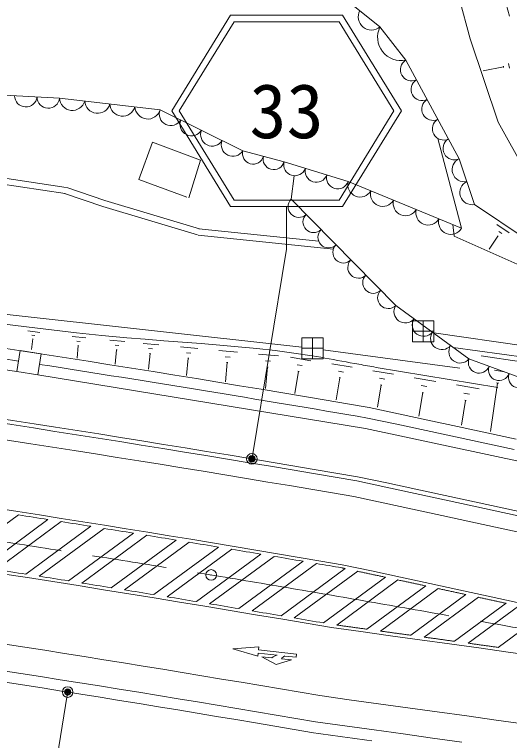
# Model space of a CAD drawing. Units: millimetres, scale not verified. Extents: x 40000 to 680000, y 20000 to 380000.
# Drawn here: x 134556 to 157844, y 314048 to 348198 of the extents above; entities that cross this region are included whole.
import ezdxf
from ezdxf.enums import TextEntityAlignment as Align

# ---------------------------------------------------------------- set-up
doc = ezdxf.new("R2010")
doc.units = ezdxf.units.MM
doc.header["$LTSCALE"] = 1000
doc.header["$PDMODE"] = 32
doc.header["$PDSIZE"] = 500
doc.linetypes.add('CHAIN', pattern=[18.5, 12, -1.5, 3.5, -1.5])
for name, color, linetype, lineweight in [('M-BGD', 7, 'Continuous', 13), ('M-BMK', 2, 'CHAIN', 13), ('M-BMK-ROW', 30, 'Continuous', 13), ('M-STR-STRC', 7, 'Continuous', 13)]:
    doc.layers.add(name, color=color, linetype=linetype, lineweight=lineweight)
doc.styles.add('ＭＳ ゴシック', font='')
doc.styles.get('ＭＳ ゴシック').set_extended_font_data('MS Gothic')

msp = doc.modelspace()

# ---------------------------------------------------------------- linework, layer by layer
at = {"layer": 'M-BGD'}
for p, q in [((155988, 347059), (154392, 353057)), ((147970, 350694), (151751, 347614)), ((157851, 348116), (157106, 350717)), ((151751, 347614), (152968, 346051)), ((157317, 343128), (155988, 347059)), ((152968, 346051), (155472, 341416)), ((157562, 345735), (156600, 345555)), ((157567, 345708), (157557, 345762)), ((157838, 345676), (157798, 345890)), ((128193, 344720), (136676, 344262)), ((136676, 344262), (141406, 343721)), ((141406, 343721), (145295, 341791)), ((158663, 340684), (157317, 343128)), ((140399, 340444), (141046, 342191)), ((143314, 341350), (141047, 342191)), ((155593, 338144), (154478, 342365)), ((124995, 341872), (136986, 340068)), ((124950, 341575), (136941, 339772)), ((145295, 341791), (147236, 341271)), ((143314, 341350), (142750, 339574)), ((147236, 341271), (150256, 340344)), ((155472, 341416), (156197, 339266)), ((147576, 339509), (147717, 340616)), ((142666, 339603), (140399, 340444)), ((150256, 340344), (155593, 338144)), ((147576, 339509), (152493, 334510)), ((156197, 339266), (159554, 336999)), ((143229, 338120), (148870, 337532)), ((155244, 337779), (155183, 338313)), ((157827, 337924), (157245, 338317)), ((143198, 337822), (149557, 337159)), ((163364, 334145), (155244, 337779)), ((157300, 337771), (156883, 337153)), ((157318, 337759), (157282, 337783)), ((157491, 337896), (157345, 337995)), ((152493, 334510), (155937, 331996)), ((135750, 333242), (135179, 333314)), ((135515, 333097), (135372, 333115)), ((137913, 332983), (137264, 333045)), ((135422, 332935), (135359, 332438)), ((135440, 332933), (135404, 332937)), ((137652, 332812), (137489, 332827)), ((137552, 332625), (137496, 332036)), ((137572, 332623), (137532, 332626)), ((139752, 332810), (139045, 332877)), ((139467, 332623), (139290, 332640)), ((141347, 332660), (140607, 332729)), ((139358, 332419), (139295, 331752)), ((139380, 332417), (139336, 332421)), ((141048, 332464), (140863, 332481)), ((143187, 332490), (142367, 332566)), ((142857, 332272), (142652, 332291)), ((145052, 332317), (144167, 332399)), ((155196, 332537), (159424, 331961)), ((140935, 332251), (140867, 331510)), ((140958, 332249), (140912, 332253)), ((142731, 332036), (142655, 331215)), ((142757, 332033), (142706, 332038)), ((144696, 332082), (144474, 332102)), ((146984, 332137), (146031, 332226)), ((148494, 331910), (147537, 332073)), ((155937, 331996), (160670, 330263)), ((158403, 331855), (156511, 332138)), ((144560, 331827), (144476, 330917)), ((144588, 331824), (144533, 331829)), ((146600, 331885), (146362, 331907)), ((146454, 331610), (146362, 330609)), ((146484, 331607), (146425, 331613)), ((148087, 331684), (147848, 331725)), ((150443, 331604), (149486, 331766)), ((151571, 331601), (157297, 330646)), ((147919, 331417), (147741, 330371)), ((147948, 331412), (147889, 331422)), ((150035, 331378), (149796, 331418)), ((152391, 331274), (151418, 331439)), ((157608, 331393), (157136, 331464)), ((135654, 331246), (151069, 328724)), ((149867, 331111), (149690, 330065)), ((149897, 331106), (149837, 331116)), ((151977, 331044), (151733, 331085)), ((154383, 330937), (153365, 331109)), ((151806, 330773), (151629, 329728)), ((151836, 330768), (151775, 330778)), ((153950, 330696), (153695, 330739)), ((156421, 330592), (155357, 330772)), ((157287, 330862), (156945, 328575)), ((157346, 330853), (157228, 330870)), ((153771, 330412), (153584, 329306)), ((153803, 330407), (153739, 330418)), ((155968, 330340), (155702, 330385)), ((155781, 330044), (155583, 328875)), ((155814, 330038), (155748, 330049)), ((151069, 328724), (158882, 327049)), ((131670, 322400), (134738, 324658)), ((133066, 322185), (136130, 324441)), ((133693, 322088), (136755, 324342)), ((135084, 321870), (138143, 324122)), ((135711, 321773), (138767, 324023)), ((137100, 321554), (140152, 323800)), ((137724, 321455), (140774, 323699)), ((139110, 321233), (142156, 323475)), ((139733, 321133), (142777, 323373)), ((141115, 320909), (144155, 323146)), ((141737, 320807), (144775, 323043)), ((143116, 320581), (146150, 322814)), ((143736, 320478), (146768, 322710)), ((145112, 320250), (148140, 322478)), ((145731, 320146), (148757, 322373)), ((147104, 319915), (150118, 322133)), ((147721, 319811), (150705, 322007)), ((149091, 319577), (152011, 321727)), ((149715, 319478), (152599, 321600)), ((151136, 319282), (153904, 321319)), ((151776, 319194), (154491, 321193)), ((153197, 318998), (155795, 320911)), ((153836, 318910), (156382, 320784)), ((155256, 318713), (157685, 320501)), ((155894, 318625), (158270, 320374)), ((157312, 318427), (159571, 320089)), ((146047, 318457), (144830, 318361)), ((144830, 318361), (145999, 318009)), ((146031, 318308), (146047, 318457)), ((147820, 318115), (146031, 318308)), ((145999, 318009), (146015, 318159)), ((146015, 318159), (146909, 318062)), ((146197, 317988), (146670, 317937)), ((146861, 317615), (146197, 317988)), ((147282, 318022), (147804, 317966)), ((147804, 317966), (147820, 318115)), ((147589, 317838), (146861, 317615)), ((147117, 317889), (147589, 317838))]:
    msp.add_line(p, q, dxfattribs=at)
for points in [[(137012, 340062), (138801, 339444), (143256, 338115)], [(136914, 339778), (138709, 339159), (143171, 337827)], [(133953, 333648), (135127, 333499), (136302, 333358), (137479, 333225), (138657, 333103), (139836, 332993), (140710, 332920), (141586, 332852), (142461, 332786), (143336, 332719), (144211, 332648), (145084, 332571), (145957, 332485), (146827, 332386), (147696, 332272), (148562, 332141), (148762, 332107), (148961, 332073), (149161, 332038), (149360, 332003), (149559, 331967), (149758, 331930), (149957, 331893), (150156, 331856), (150355, 331820), (150555, 331783), (150656, 331765), (150758, 331746), (150859, 331728), (150961, 331710), (151063, 331692), (151164, 331673), (151266, 331655), (151368, 331637), (151469, 331619), (151571, 331601)], [(151246, 329709), (152628, 329412), (154010, 329116), (155392, 328819), (156773, 328521), (158154, 328222)], [(151162, 329216), (152543, 328920), (153924, 328623), (155305, 328326), (156686, 328028), (158066, 327730)], [(158915, 324478), (157539, 324777), (156162, 325075), (154785, 325372), (153409, 325668), (152032, 325963), (150655, 326259)], [(150688, 326456), (152066, 326161), (153443, 325865), (154820, 325568), (156197, 325272), (157574, 324974), (158950, 324675)], [(150528, 325520), (151904, 325224), (153280, 324929), (154655, 324633), (156031, 324336), (157407, 324038), (158782, 323740)], [(150118, 322133), (150112, 322134), (150106, 322136), (150101, 322137), (150095, 322138), (150090, 322139), (150084, 322140), (150079, 322142), (150073, 322143), (150067, 322144), (150062, 322145), (150056, 322146), (150051, 322148), (150045, 322149), (150039, 322150), (150034, 322151), (150028, 322152), (150023, 322154), (150017, 322155), (150011, 322156), (150006, 322157), (150000, 322158), (149995, 322160), (149989, 322161), (149983, 322162), (149978, 322163), (149972, 322164), (149967, 322166), (149961, 322167), (149955, 322168), (149950, 322169)], [(158205, 320541), (156835, 320839), (155464, 321136), (154093, 321432), (152721, 321727), (151350, 322022), (149978, 322317)], [(152011, 321727), (151968, 321736), (151924, 321745), (151881, 321755), (151837, 321764), (151794, 321773), (151750, 321783), (151706, 321792), (151663, 321801), (151619, 321811), (151576, 321820), (151532, 321829), (151489, 321839), (151445, 321848), (151402, 321857), (151358, 321867), (151315, 321876), (151271, 321886), (151228, 321895), (151184, 321904), (151141, 321914), (151097, 321923), (151054, 321932), (151010, 321942), (150966, 321951), (150923, 321960), (150879, 321970), (150836, 321979), (150792, 321988), (150749, 321998), (150705, 322007)], [(153904, 321319), (153860, 321329), (153817, 321338), (153773, 321347), (153730, 321357), (153686, 321366), (153643, 321375), (153599, 321385), (153556, 321394), (153512, 321404), (153469, 321413), (153425, 321422), (153382, 321432), (153338, 321441), (153295, 321450), (153251, 321460), (153208, 321469), (153164, 321479), (153121, 321488), (153077, 321497), (153034, 321507), (152990, 321516), (152947, 321525), (152903, 321535), (152860, 321544), (152816, 321553), (152773, 321563), (152729, 321572), (152686, 321581), (152642, 321591), (152599, 321600)], [(155795, 320911), (155752, 320920), (155708, 320930), (155665, 320939), (155621, 320949), (155578, 320958), (155534, 320967), (155491, 320977), (155448, 320986), (155404, 320996), (155361, 321005), (155317, 321014), (155274, 321024), (155230, 321033), (155187, 321043), (155143, 321052), (155100, 321061), (155056, 321071), (155013, 321080), (154969, 321089), (154926, 321099), (154882, 321108), (154839, 321118), (154795, 321127), (154752, 321136), (154708, 321146), (154665, 321155), (154622, 321164), (154578, 321174), (154535, 321183), (154491, 321193)], [(157685, 320501), (157641, 320511), (157598, 320520), (157554, 320529), (157511, 320539), (157468, 320548), (157424, 320558), (157381, 320567), (157337, 320577), (157294, 320586), (157250, 320596), (157207, 320605), (157164, 320614), (157120, 320624), (157077, 320633), (157033, 320643), (156990, 320652), (156946, 320662), (156903, 320671), (156860, 320680), (156816, 320690), (156773, 320699), (156729, 320709), (156686, 320718), (156642, 320727), (156599, 320737), (156556, 320746), (156512, 320756), (156469, 320765), (156425, 320774), (156382, 320784)], [(149471, 319360), (150857, 319169), (152244, 318978), (153630, 318787), (155016, 318595), (156402, 318402), (157787, 318208), (159173, 318013), (160558, 317816), (161943, 317617), (163328, 317416), (165307, 317125), (167285, 316829), (169263, 316528), (171239, 316223), (173216, 315914), (175191, 315600), (177166, 315281), (179140, 314959), (181113, 314632), (183086, 314301), (183677, 314201), (184269, 314100), (184861, 313999)], [(149715, 319478), (149762, 319471), (149810, 319465), (149857, 319458), (149904, 319452), (149952, 319445), (149999, 319439), (150047, 319432), (150094, 319426), (150141, 319419), (150189, 319413), (150236, 319406), (150284, 319400), (150331, 319393), (150378, 319387), (150426, 319380), (150473, 319374), (150520, 319367), (150568, 319360), (150615, 319354), (150663, 319347), (150710, 319341), (150757, 319334), (150805, 319328), (150852, 319321), (150900, 319315), (150947, 319308), (150994, 319302), (151042, 319295), (151089, 319289), (151136, 319282)], [(151776, 319194), (151823, 319188), (151871, 319181), (151918, 319175), (151965, 319168), (152013, 319162), (152060, 319155), (152108, 319149), (152155, 319142), (152202, 319136), (152250, 319129), (152297, 319123), (152344, 319116), (152392, 319109), (152439, 319103), (152486, 319096), (152534, 319090), (152581, 319083), (152629, 319077), (152676, 319070), (152723, 319064), (152771, 319057), (152818, 319051), (152865, 319044), (152913, 319038), (152960, 319031), (153007, 319025), (153055, 319018), (153102, 319011), (153150, 319005), (153197, 318998)], [(153836, 318910), (153883, 318904), (153931, 318897), (153978, 318890), (154025, 318884), (154073, 318877), (154120, 318871), (154167, 318864), (154215, 318858), (154262, 318851), (154309, 318845), (154357, 318838), (154404, 318832), (154451, 318825), (154499, 318818), (154546, 318812), (154593, 318805), (154641, 318799), (154688, 318792), (154735, 318786), (154783, 318779), (154830, 318773), (154877, 318766), (154925, 318759), (154972, 318753), (155019, 318746), (155067, 318740), (155114, 318733), (155161, 318727), (155208, 318720), (155256, 318713)], [(155894, 318625), (155942, 318618), (155989, 318611), (156036, 318605), (156083, 318598), (156131, 318592), (156178, 318585), (156225, 318579), (156272, 318572), (156320, 318565), (156367, 318559), (156414, 318552), (156461, 318546), (156509, 318539), (156556, 318532), (156603, 318526), (156651, 318519), (156698, 318513), (156745, 318506), (156792, 318499), (156840, 318493), (156887, 318486), (156934, 318480), (156981, 318473), (157029, 318466), (157076, 318460), (157123, 318453), (157170, 318446), (157218, 318440), (157265, 318433), (157312, 318427)], [(148922, 316157), (150303, 315967), (151685, 315777), (153067, 315586), (154448, 315395), (155830, 315203), (157211, 315010), (158592, 314815), (159973, 314619), (161354, 314421), (162734, 314221), (164706, 313931)], [(148710, 314925), (150090, 314735), (151470, 314545), (152850, 314355), (154230, 314164), (155610, 313973)], [(148622, 314412), (148851, 314381), (149080, 314349), (149308, 314318), (149537, 314286), (149766, 314255), (149995, 314224), (150223, 314192), (150452, 314161), (150681, 314129), (150910, 314098), (151138, 314067), (151367, 314036)]]:
    msp.add_lwpolyline(points, dxfattribs=at)
msp.add_lwpolyline([(134666, 331399), (135654, 331246), (135808, 332234), (134820, 332388)], close=True, dxfattribs=at)
for centre, radius, start, end in [((151348, 348084), 620, 151.0326, 310.634), ((152746, 347134), 1105, 154.2374, 281.5652), ((153242, 345600), 528, 121.2946, 295.4703), ((153743, 344674), 528, 121.2946, 295.4703), ((135088, 344379), 532, 180.2507, 353.5762), ((136148, 344322), 532, 180.2507, 353.5762), ((137279, 344289), 603, 182.552, 344.3961), ((138461, 344154), 603, 182.552, 344.3961), ((139643, 344019), 603, 182.552, 344.3961), ((154244, 343747), 528, 121.2946, 295.4703), ((140826, 343883), 603, 182.552, 344.3961), ((141911, 343518), 544, 158.0934, 329.1052), ((142883, 343036), 544, 158.0934, 329.1052), ((154744, 342820), 528, 121.2946, 295.4703), ((143856, 342553), 544, 158.0934, 329.1052), ((144828, 342071), 544, 158.0934, 329.1052), ((155245, 341893), 528, 121.2946, 295.4703), ((145781, 341663), 502, 165.282, 344.7329), ((146751, 341403), 502, 165.282, 344.7329), ((147747, 341142), 527, 165.8185, 340.035), ((155717, 340900), 572, 115.4164, 281.8563), ((148754, 340833), 527, 165.8185, 340.035), ((149761, 340524), 527, 165.8185, 340.035), ((150819, 340195), 582, 165.2176, 329.9832), ((156080, 339825), 572, 115.4164, 281.8563), ((151887, 339755), 582, 165.2176, 329.9832), ((147928, 339153), 501, 134.6269, 314.4318), ((152954, 339315), 582, 165.2176, 329.9832), ((148630, 338439), 501, 134.6269, 314.4318), ((154021, 338875), 582, 165.2176, 329.9832), ((-19350, -664765), 1009000, 80.26596, 84.01312), ((155088, 338435), 582, 165.2176, 329.9832), ((-19350, -664765), 1008500, 81.21109, 84.01312), ((149333, 337724), 501, 134.6269, 314.4318), ((-19350, -664765), 1008000, 81.21112, 84.01312), ((150035, 337010), 501, 134.6269, 314.4318), ((150738, 336296), 501, 134.6269, 314.4318), ((151440, 335582), 501, 134.6269, 314.4318), ((-19350, -664765), 1005700, 80.26596, 84.01312), ((-19350, -664765), 1005500, 80.26596, 84.01312), ((152143, 334868), 501, 134.6269, 314.4318), ((-19350, -664765), 1004750, 80.26596, 84.01312), ((152943, 334223), 534, 147.4084, 320.3274), ((153804, 333594), 534, 147.4084, 320.3274), ((154665, 332966), 534, 147.4084, 320.3274), ((155526, 332337), 534, 147.4084, 320.3274), ((156412, 331827), 504, 160.3472, 339.4373), ((-19350, -664765), 1008500, 80.26596, 81.15428), ((157358, 331480), 504, 160.3472, 339.4373), ((158305, 331134), 504, 160.3472, 339.4373), ((-19350, -664765), 1001500, 80.26596, 82.15448), ((-19350, -664765), 998500, 80.26596, 82.48478), ((-19350, -664765), 1001350, 81.06752, 81.1481), ((-19350, -664765), 1001350, 80.95089, 81.0313), ((-19350, -664765), 1001350, 80.83449, 80.91474), ((-19350, -664765), 1001350, 80.71832, 80.79841), ((-19350, -664765), 1001350, 80.60238, 80.68232), ((-19350, -664765), 1001350, 80.48667, 80.56645), ((-19350, -664765), 1001350, 80.37119, 80.45081), ((-19350, -664765), 998650, 81.10383, 81.18468), ((-19350, -664765), 1001350, 80.26614, 80.3354), ((-19350, -664765), 998650, 80.98681, 81.06749), ((-19350, -664765), 998650, 80.87003, 80.95054), ((-19350, -664765), 998650, 80.75347, 80.83383), ((-19350, -664765), 995250, 80.26596, 81.99263), ((-19350, -664765), 998650, 80.63715, 80.71735), ((-19350, -664765), 998650, 80.52106, 80.6011), ((-19350, -664765), 998650, 80.4052, 80.48508), ((-19350, -664765), 998650, 80.28956, 80.36929), ((-19350, -664765), 994000, 80.26596, 81.99263), ((-19350, -664765), 993480, 80.26596, 81.9723), ((147107, 317391), 700, 106.4149, 128.6888), ((147409, 317696), 350, 111.2211, 146.5024)]:
    msp.add_arc(centre, radius, start, end, dxfattribs=at)
msp.add_point((143808, 321835), dxfattribs=at)
at = {"layer": 'M-BMK'}
msp.add_arc((-19337, -664768), 1000000, 76.78023, 83.97091, dxfattribs=at)
at = {"layer": 'M-BMK-ROW'}
for p, q in [((126018, 334988), (148074, 332550)), ((153286, 332795), (153286, 333795)), ((153286, 333795), (154286, 333795)), ((153786, 332795), (153786, 333795)), ((154286, 333795), (154286, 332795)), ((148074, 331995), (148074, 332995)), ((148074, 332995), (149074, 332995)), ((148574, 331995), (148574, 332995)), ((149074, 332995), (149074, 331995)), ((154286, 333295), (153286, 333295)), ((165457, 331620), (154286, 333223)), ((154286, 332795), (153286, 332795)), ((149074, 332495), (148074, 332495)), ((149074, 332428), (155512, 331566)), ((149074, 331995), (148074, 331995))]:
    msp.add_line(p, q, dxfattribs=at)
at = {"layer": 'M-STR-STRC'}
for p, q in [((144720, 348161), (141956, 343661)), ((144720, 348161), (149992, 348161)), ((152756, 343661), (149992, 348161)), ((144888, 347861), (142308, 343661)), ((144888, 347861), (149824, 347861)), ((152404, 343661), (149824, 347861)), ((141956, 343661), (144720, 339161)), ((142308, 343661), (144888, 339461)), ((149824, 339461), (152404, 343661)), ((149992, 339161), (152756, 343661)), ((144888, 339461), (149824, 339461)), ((144720, 339161), (149992, 339161)), ((147356, 339161), (147356, 337161)), ((145749, 327443), (147356, 337161)), ((137033, 316178), (135640, 307438))]:
    msp.add_line(p, q, dxfattribs=at)
for centre, radius in [((145724, 327295), 150), ((145724, 327295), 120), ((145724, 327295), 90), ((145724, 327295), 60), ((145724, 327295), 30), ((137057, 316326), 150), ((137057, 316326), 120), ((137057, 316326), 90), ((137057, 316326), 60), ((137057, 316326), 30)]:
    msp.add_circle(centre, radius, dxfattribs=at)
for p in [(145724, 327295), (137057, 316326)]:
    msp.add_point(p, dxfattribs=at)

# ---------------------------------------------------------------- texts
at = {"layer": 'M-STR-STRC', "style": 'ＭＳ ゴシック'}
msp.add_text('33', height=2566, dxfattribs=at).set_placement((147356, 343661), align=Align.MIDDLE_CENTER)

doc.saveas('drawing.dxf')
